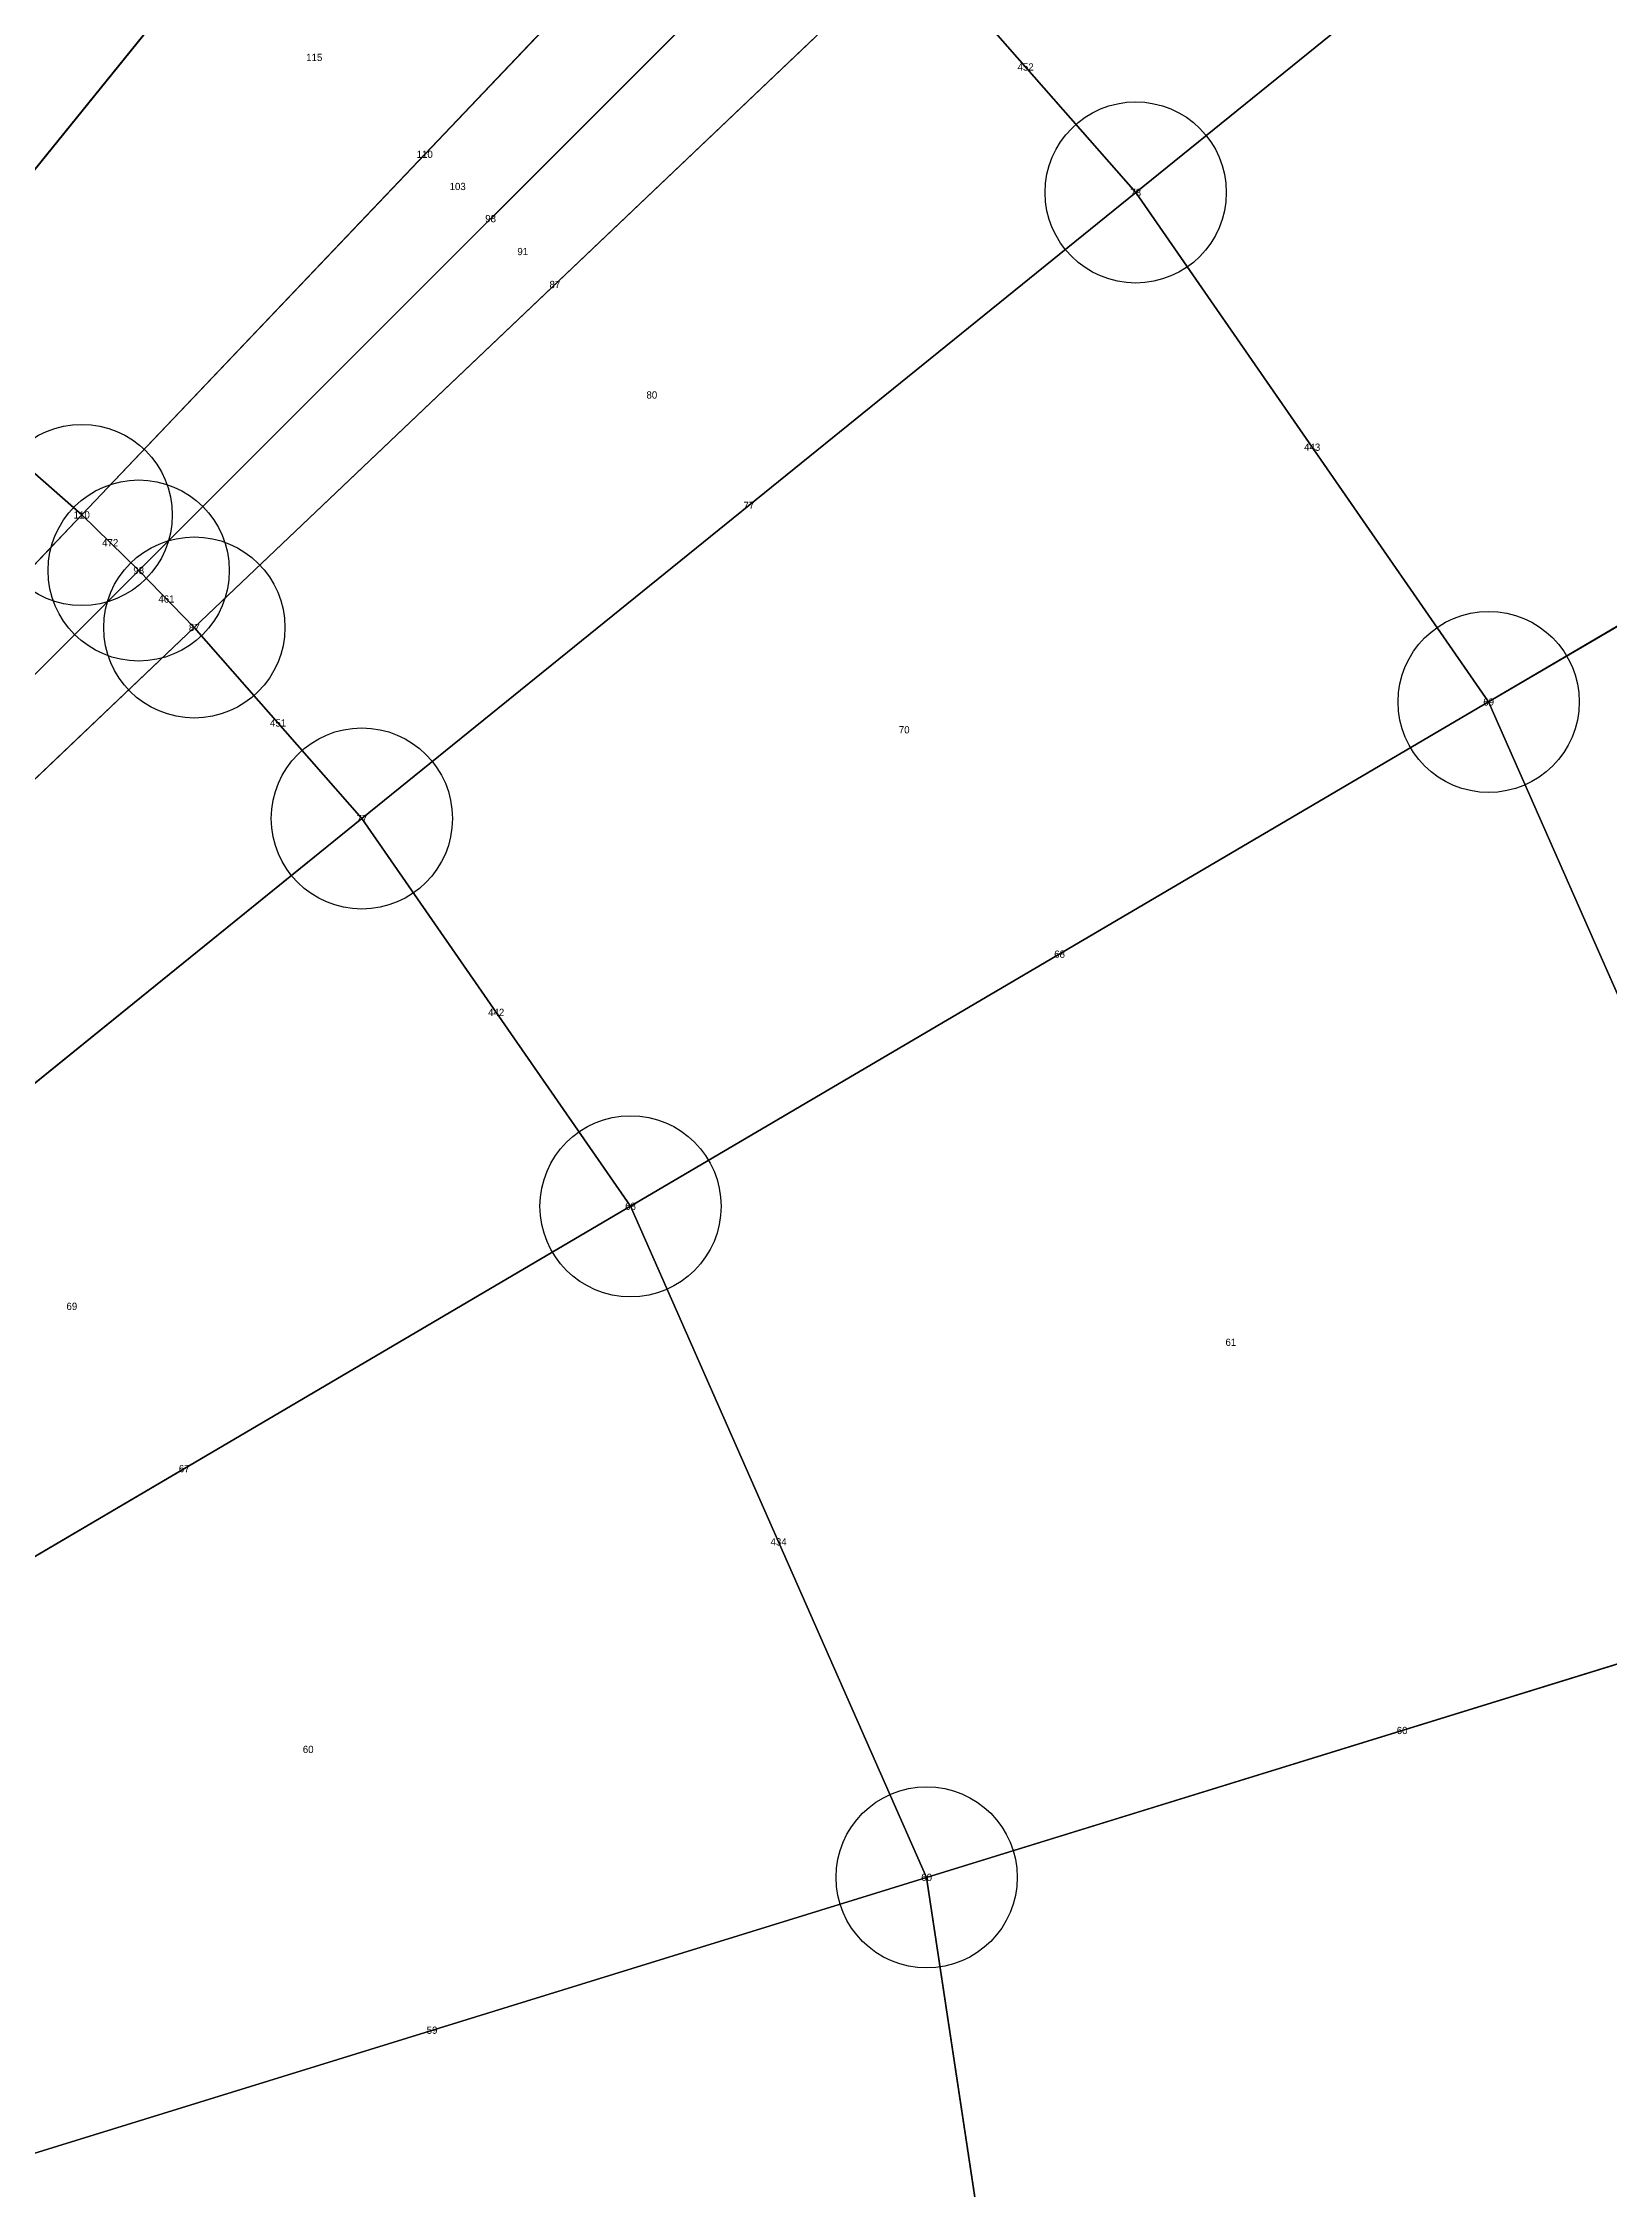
# Model space of a CAD drawing. Extents: x -2.75 to 2.75, y -2.5 to 2.5.
# Drawn here: x 0.593 to 1.025, y 0.173 to 0.765 of the extents above; entities that cross this region are included whole.
import ezdxf
from ezdxf.enums import TextEntityAlignment as Align

# ---------------------------------------------------------------- set-up
doc = ezdxf.new("R2010")
doc.units = 0
doc.header["$MEASUREMENT"] = 0
doc.header["$PDMODE"] = 33
doc.header["$PDSIZE"] = 0.05
for name, color, linetype in [('BRANCHE ESTERNO', 1, 'Continuous'), ('BRANCHE INTERNO', 7, 'Continuous'), ('BRANCHES-Index', 7, 'Continuous'), ('Faces', 7, 'Continuous'), ('Faces-Index', 7, 'Continuous'), ('NODI-Index', 7, 'Continuous'), ('NODO INTRADOSSO INTERNO', 7, 'Continuous')]:
    doc.layers.add(name, color=color, linetype=linetype)

msp = doc.modelspace()

# ---------------------------------------------------------------- linework, layer by layer
at = {"layer": 'BRANCHE ESTERNO'}
for p, q in [((0.99186, 0.583, 2.38905), (0.89445, 0.72362, 2.38905)), ((1.09922, 0.33968, 2.38905), (0.99186, 0.583, 2.38905)), ((0.75502, 0.44379, 2.50285), (0.68087, 0.55083, 2.50285)), ((0.83674, 0.25857, 2.50285), (0.75502, 0.44379, 2.50285)), ((0.87578, 0, 2.50285), (0.83674, 0.25857, 2.50285))]:
    msp.add_line(p, q, dxfattribs=at)
at = {"layer": 'BRANCHE INTERNO'}
for p, q in [((0.55083, 0.68087, 2.50285), (0.72362, 0.89445, 2.38905)), ((0.89445, 0.72362, 2.38905), (1.09678, 0.88731, 2.24522)), ((0.60355, 0.63461, 2.50285), (0.79287, 0.83368, 2.38905)), ((0.61927, 0.61927, 2.50285), (0.81353, 0.81353, 2.38905)), ((0.63461, 0.60355, 2.50285), (0.83368, 0.79287, 2.38905)), ((0.89445, 0.72362, 2.38905), (0.83368, 0.79287, 2.38905)), ((0.68087, 0.55083, 2.50285), (0.89445, 0.72362, 2.38905)), ((0.99186, 0.583, 2.38905), (1.21622, 0.71488, 2.24522)), ((0.60355, 0.63461, 2.50285), (0.55083, 0.68087, 2.50285)), ((0.40663, 0.42756, 2.58517), (0.60355, 0.63461, 2.50285)), ((0.61927, 0.61927, 2.50285), (0.60355, 0.63461, 2.50285)), ((0.41723, 0.41723, 2.58517), (0.61927, 0.61927, 2.50285)), ((0.63461, 0.60355, 2.50285), (0.61927, 0.61927, 2.50285)), ((0.42756, 0.40663, 2.58517), (0.63461, 0.60355, 2.50285)), ((0.68087, 0.55083, 2.50285), (0.63461, 0.60355, 2.50285)), ((0.75502, 0.44379, 2.50285), (0.99186, 0.583, 2.38905)), ((0.45873, 0.37112, 2.58517), (0.68087, 0.55083, 2.50285)), ((0.50868, 0.299, 2.58517), (0.75502, 0.44379, 2.50285)), ((0.83674, 0.25857, 2.50285), (1.09922, 0.33968, 2.38905)), ((0.56374, 0.17421, 2.58517), (0.83674, 0.25857, 2.50285))]:
    msp.add_line(p, q, dxfattribs=at)
at = {"layer": 'Faces'}
for points in [[(0.55083, 0.68087, 2.50285), (0.44379, 0.75502, 2.50285), (0.583, 0.99186, 2.38905), (0.72362, 0.89445, 2.38905)], [(0.89445, 0.72362, 2.38905), (0.83368, 0.79287, 2.38905), (1.02226, 0.97223, 2.24522), (1.09678, 0.88731, 2.24522)], [(0.60355, 0.63461, 2.50285), (0.55083, 0.68087, 2.50285), (0.72362, 0.89445, 2.38905), (0.79287, 0.83368, 2.38905)], [(0.99186, 0.583, 2.38905), (0.89445, 0.72362, 2.38905), (1.09678, 0.88731, 2.24522), (1.21622, 0.71488, 2.24522)], [(0.61927, 0.61927, 2.50285), (0.60355, 0.63461, 2.50285), (0.79287, 0.83368, 2.38905), (0.81353, 0.81353, 2.38905)], [(0.63461, 0.60355, 2.50285), (0.61927, 0.61927, 2.50285), (0.81353, 0.81353, 2.38905), (0.83368, 0.79287, 2.38905)], [(0.68087, 0.55083, 2.50285), (0.63461, 0.60355, 2.50285), (0.83368, 0.79287, 2.38905), (0.89445, 0.72362, 2.38905)], [(0.75502, 0.44379, 2.50285), (0.68087, 0.55083, 2.50285), (0.89445, 0.72362, 2.38905), (0.99186, 0.583, 2.38905)], [(1.09922, 0.33968, 2.38905), (0.99186, 0.583, 2.38905), (1.21622, 0.71488, 2.24522), (1.34787, 0.41652, 2.24522)], [(0.40663, 0.42756, 2.58517), (0.37112, 0.45873, 2.58517), (0.55083, 0.68087, 2.50285), (0.60355, 0.63461, 2.50285)], [(0.41723, 0.41723, 2.58517), (0.40663, 0.42756, 2.58517), (0.60355, 0.63461, 2.50285), (0.61927, 0.61927, 2.50285)], [(0.42756, 0.40663, 2.58517), (0.41723, 0.41723, 2.58517), (0.61927, 0.61927, 2.50285), (0.63461, 0.60355, 2.50285)], [(0.45873, 0.37112, 2.58517), (0.42756, 0.40663, 2.58517), (0.63461, 0.60355, 2.50285), (0.68087, 0.55083, 2.50285)], [(0.83674, 0.25857, 2.50285), (0.75502, 0.44379, 2.50285), (0.99186, 0.583, 2.38905), (1.09922, 0.33968, 2.38905)], [(0.50868, 0.299, 2.58517), (0.45873, 0.37112, 2.58517), (0.68087, 0.55083, 2.50285), (0.75502, 0.44379, 2.50285)], [(0.56374, 0.17421, 2.58517), (0.50868, 0.299, 2.58517), (0.75502, 0.44379, 2.50285), (0.83674, 0.25857, 2.50285)], [(0.87578, 0, 2.50285), (0.83674, 0.25857, 2.50285), (1.09922, 0.33968, 2.38905), (1.15051, 0, 2.38905)], [(0.59005, 0, 2.58517), (0.56374, 0.17421, 2.58517), (0.83674, 0.25857, 2.50285), (0.87578, 0, 2.50285)]]:
    msp.add_3dface(points, dxfattribs=at)
at = {"layer": 'NODO INTRADOSSO INTERNO'}
for p in [(0.89445, 0.72362, 2.38905), (0.60355, 0.63461, 2.50285), (0.61927, 0.61927, 2.50285), (0.63461, 0.60355, 2.50285), (0.99186, 0.583, 2.38905), (0.68087, 0.55083, 2.50285), (0.75502, 0.44379, 2.50285), (0.83674, 0.25857, 2.50285)]:
    msp.add_point(p, dxfattribs=at)

# ---------------------------------------------------------------- texts
at = {"layer": 'BRANCHES-Index'}
for s, p in [('452', (0.86406, 0.75825, 2.38905)), ('110', (0.69821, 0.73414, 2.44595)), ('98', (0.7164, 0.7164, 2.44595)), ('87', (0.73414, 0.69821, 2.44595)), ('443', (0.94315, 0.65331, 2.38905)), ('77', (0.78766, 0.63723, 2.44595)), ('472', (0.61141, 0.62694, 2.50285)), ('461', (0.62694, 0.61141, 2.50285)), ('451', (0.65774, 0.57719, 2.50285)), ('68', (0.87344, 0.51339, 2.44595)), ('442', (0.71794, 0.49731, 2.50285)), ('67', (0.63185, 0.37139, 2.54401)), ('434', (0.79588, 0.35118, 2.50285)), ('60', (0.96798, 0.29912, 2.44595)), ('59', (0.70024, 0.21639, 2.54401))]:
    msp.add_text(s, height=0.002, dxfattribs=at).set_placement(p, align=Align.MIDDLE_CENTER)
at = {"layer": 'Faces-Index'}
for s, p in [('115', (0.66772, 0.7609, 2.44595)), ('103', (0.70731, 0.72527, 2.44595)), ('91', (0.72527, 0.70731, 2.44595)), ('80', (0.7609, 0.66772, 2.44595)), ('70', (0.83055, 0.57531, 2.44595)), ('69', (0.60082, 0.41618, 2.54401)), ('61', (0.92071, 0.40626, 2.44595)), ('60', (0.66605, 0.29389, 2.54401))]:
    msp.add_text(s, height=0.002, dxfattribs=at).set_placement(p, align=Align.MIDDLE_CENTER)
at = {"layer": 'NODI-Index'}
for s, p in [('78', (0.89445, 0.72362, 2.38905)), ('110', (0.60355, 0.63461, 2.50285)), ('98', (0.61927, 0.61927, 2.50285)), ('87', (0.63461, 0.60355, 2.50285)), ('69', (0.99186, 0.583, 2.38905)), ('77', (0.68087, 0.55083, 2.50285)), ('68', (0.75502, 0.44379, 2.50285)), ('60', (0.83674, 0.25857, 2.50285))]:
    msp.add_text(s, height=0.002, dxfattribs=at).set_placement(p, align=Align.MIDDLE_CENTER)

doc.saveas('drawing.dxf')
